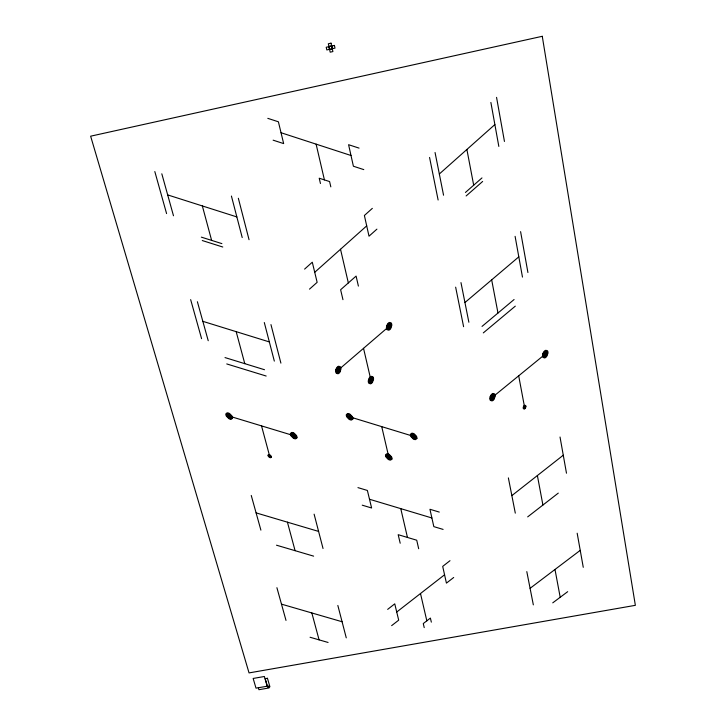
<?xml version="1.0" encoding="UTF-8"?>
<svg xmlns="http://www.w3.org/2000/svg" width="726" height="726" viewBox="0 0 726 726"><rect width="100%" height="100%" fill="white"/><g stroke="black" fill="none" stroke-linecap="round" stroke-linejoin="round"><path stroke-width="1.09" d="M304.602 269.11L312.289 262.213L317.144 282.332L309.494 289.139M372.338 208.362L364.388 215.495L369.008 236.186L376.912 229.144M314.721 272.304L366.703 225.868M439.33 173.995L494.878 124.573M465.439 192.444L481.964 177.924M466.119 195.966L482.636 181.473M338.307 370.015L389.118 326.328M464.939 302.542L518.809 256.841M482.028 326.401L514.081 299.529M483.298 332.898L515.297 306.145M492.509 397.195L545.253 354.125M511.857 495.613L563.267 455.211M387.666 609.377L394.753 603.841L398.692 620.167L391.641 625.64M449.993 560.69L442.697 566.389L446.426 583.123L453.696 577.488M396.723 612.027L444.566 574.783M527.675 516.885L558.285 493.108M530.089 588.323L580.228 550.362M552.749 602.852L567.687 591.672M328.923 46.464L331.619 45.865M329.604 49.495L332.29 48.896M310.066 637.256L328.079 642.456M281.479 604.141L342.073 621.737M276.497 545.199L313.632 556.143M256.106 512.883L318.605 531.423M357.945 487.618L367.383 490.458L371.612 507.991L362.238 505.178M439.284 512.084L429.946 509.28L433.821 526.631L443.105 529.408M369.507 499.252L431.888 517.974M229.189 416.08L293.703 435.645M349.605 416.806L413.684 436.408M225.006 357.582L264.5 369.725M226.748 363.935L266.17 376.032M202.844 321.337L269.346 341.928M201.347 237.139L221.875 243.618M202.273 240.542L222.782 247.021M167.688 194.913L236.848 216.92M267.803 118.347L278.394 121.796L283.657 143.594L273.13 140.172M359.052 148.113L348.589 144.701L353.399 166.236L363.79 169.612M281.035 132.731L351.003 155.5M258.356 687.767L258.919 689.7L269.065 687.939L268.502 686.006L256.006 688.148L253.147 678.456L264.382 676.496L267.204 686.206M154.819 171.563L166.581 213.589M190.657 299.629L201.583 338.67M161.816 173.804L173.487 215.776M197.39 301.726L208.226 340.721M251.25 495.45L260.897 530.134M276.905 587.688L286.008 620.421M202.354 205.948L211.62 240.379M236.177 331.655L244.78 363.662M261.523 425.881L269.655 456.128M287.423 522.175L295.092 550.68M311.844 612.962L319.077 639.86M231.422 196.047L242.212 237.547M264.3 322.535L274.328 361.103M314.113 514.171L323.034 548.502M337.844 605.457L346.266 637.855M238.346 198.262L249.045 239.707M270.961 324.604L280.898 363.127M342.953 299.666L340.621 289.738L356.094 276.089L358.399 286.098M400.198 543.23L398.184 534.681L416.724 540.208L418.684 548.738M320.456 183.515L319.213 178.215L329.595 181.564L330.82 186.863M424.22 627.609L423.267 623.57L430.391 618.08L431.335 622.146M316.109 144.147L324.413 179.885M340.521 249.254L348.344 282.922M363.535 348.326L370.913 380.088M381.722 426.625L388.764 456.935M400.77 508.636L407.458 537.449M420.49 593.523L426.834 620.83M328.914 46.655L329.513 49.332M331.709 46.019L332.308 48.706M429.565 157.442L438.123 200.013M455.647 287.16L463.596 326.691M435.055 152.514L443.559 195.212M460.974 282.605L468.869 322.244M508.372 477.889L515.306 513.146M526.804 571.616L533.338 604.858M466.891 149.465L473.688 185.203M491.674 279.855L497.982 313.024M518.691 375.814L524.571 407.15M537.385 475.548L542.912 505.042M554.991 569.465L560.2 597.271M490.876 102.457L498.826 146.416M515.097 236.34L522.475 277.096M496.557 97.366L504.452 141.452M520.596 231.639L527.92 272.513M560.027 437.016L566.48 473.207M577.179 533.22L583.259 567.315M387.493 456.055C388.855 461.019 391.677 455.002 387.493 456.055M388.129 456.491C388.809 458.977 390.216 455.973 388.129 456.491M412.413 435.518C413.747 440.546 416.633 434.457 412.413 435.518M413.049 435.963C413.72 438.477 415.163 435.428 413.049 435.963M270.644 456.627L269.9 457.026A1.398 1.28 13.3 0 1 269.537 456.863L268.856 456.191A1.398 1.28 13.3 0 1 268.702 455.837A0.953 0.862 13.3 0 1 268.684 455.474L269.419 455.229A1.398 1.28 13.4 0 1 269.782 455.393L270.462 456.073A1.398 1.28 13.3 0 1 270.616 456.418L270.644 456.627M336.002 369.298L335.693 370.868A4.792 4.51 9.3 0 0 335.802 372.166A3.058 2.877 9.5 0 0 336.356 373.273L337.962 373.772A3.058 2.877 9.7 0 0 339.069 373.173A4.792 4.519 9.9 0 0 339.931 372.175L340.93 369.162A4.792 4.519 9.9 0 0 340.812 367.855A3.249 3.067 9.7 0 0 340.24 366.675L338.652 366.24A3.058 2.886 9.5 0 0 337.545 366.848A4.792 4.519 9.3 0 0 336.683 367.846L336.002 369.298M336.465 369.443L336.22 370.696A3.83 3.612 9.3 0 0 336.31 371.73A2.45 2.305 9.5 0 0 336.746 372.62L338.035 373.019A2.45 2.305 9.7 0 0 338.924 372.538A3.839 3.612 9.9 0 0 339.614 371.739L340.403 369.325A3.839 3.612 9.9 0 0 340.312 368.291A2.605 2.45 9.7 0 0 339.85 367.338L338.588 366.993A2.45 2.305 9.5 0 0 337.699 367.483A3.83 3.612 9.3 0 0 337.009 368.282L336.465 369.443M336.918 369.579L336.737 370.523A2.877 2.704 9.4 0 0 336.81 371.304A1.833 1.733 9.5 0 0 337.136 371.975L338.107 372.266A1.833 1.733 9.7 0 0 338.77 371.912A2.877 2.713 9.8 0 0 339.287 371.313L339.877 369.498A2.877 2.713 9.8 0 0 339.813 368.717A1.951 1.842 9.7 0 0 339.469 368.009L338.516 367.755A1.833 1.733 9.5 0 0 337.853 368.109A2.877 2.713 9.4 0 0 337.336 368.708L336.918 369.579M337.381 369.725C337.799 375.142 340.921 365.514 337.381 369.725M337.844 369.87C338.053 372.583 339.614 367.764 337.844 369.87M368.608 379.38L368.291 380.941A4.773 4.492 4.6 0 0 368.391 382.23A3.049 2.868 4.8 0 0 368.926 383.337L370.532 383.836A3.049 2.868 5.1 0 0 371.639 383.237A4.783 4.492 5.3 0 0 372.511 382.248L373.536 379.244A4.783 4.501 5.2 0 0 373.436 377.947A3.24 3.049 5 0 0 372.865 376.776L371.295 376.34A3.049 2.877 4.8 0 0 370.178 376.939A4.783 4.492 4.6 0 0 369.307 377.937L368.608 379.38M369.071 379.526L368.817 380.769A3.821 3.594 4.7 0 0 368.899 381.803A2.441 2.296 4.9 0 0 369.325 382.693L370.605 383.083A2.441 2.296 5.1 0 0 371.494 382.611A3.821 3.594 5.2 0 0 372.193 381.812L373.01 379.417A3.821 3.603 5.2 0 0 372.928 378.382A2.595 2.441 5 0 0 372.474 377.438L371.213 377.093A2.441 2.296 4.8 0 0 370.324 377.574A3.821 3.594 4.7 0 0 369.634 378.364L369.071 379.526M369.534 379.662L369.343 380.605A2.868 2.695 4.7 0 0 369.398 381.377A1.833 1.724 4.9 0 0 369.725 382.039L370.687 382.339A1.833 1.724 5 0 0 371.349 381.976A2.868 2.695 5.1 0 0 371.875 381.386L372.483 379.58A2.868 2.695 5.1 0 0 372.429 378.809A1.942 1.833 5 0 0 372.084 378.101L371.14 377.847A1.833 1.724 4.8 0 0 370.478 378.201A2.868 2.695 4.7 0 0 369.951 378.8L369.534 379.662M369.997 379.807C370.36 385.197 373.554 375.614 369.997 379.807M370.451 379.952C370.641 382.647 372.229 377.856 370.451 379.952M386.786 325.593L386.45 327.208A4.855 4.646 2.2 0 0 386.541 328.542A3.104 2.968 2.5 0 0 387.085 329.677L388.709 330.194A3.104 2.968 2.9 0 0 389.844 329.577A4.855 4.646 3.1 0 0 390.733 328.551L391.786 325.448A4.864 4.655 3.1 0 0 391.695 324.105A3.294 3.158 2.8 0 0 391.132 322.889L389.526 322.453A3.104 2.968 2.4 0 0 388.392 323.07A4.855 4.646 2.2 0 0 387.502 324.095L386.786 325.593M387.248 325.738L386.985 327.027A3.884 3.721 2.3 0 0 387.058 328.098A2.477 2.369 2.6 0 0 387.493 329.014L388.791 329.423A2.477 2.378 2.8 0 0 389.699 328.923A3.884 3.721 3 0 0 390.416 328.107L391.26 325.62A3.884 3.721 3 0 0 391.187 324.549A2.632 2.523 2.7 0 0 390.724 323.578L389.445 323.224A2.487 2.378 2.4 0 0 388.537 323.723A3.884 3.721 2.3 0 0 387.82 324.54L387.248 325.738M387.72 325.883L387.521 326.854A2.913 2.786 2.4 0 0 387.575 327.653A1.86 1.779 2.6 0 0 387.893 328.343L388.873 328.642A1.86 1.779 2.8 0 0 389.553 328.279A2.913 2.786 2.9 0 0 390.089 327.662L390.724 325.793A2.913 2.786 2.9 0 0 390.67 324.994A1.978 1.897 2.7 0 0 390.325 324.268L389.363 324.005A1.86 1.779 2.5 0 0 388.682 324.377A2.913 2.786 2.4 0 0 388.147 324.994L387.72 325.883M388.183 326.028C388.528 331.591 391.831 321.709 388.183 326.028M388.655 326.183C388.827 328.96 390.479 324.014 388.655 326.183M490.241 396.487L489.859 398.029A4.783 4.447 -10 0 0 489.914 399.309A3.049 2.84 -9.8 0 0 490.404 400.407L491.992 400.897A3.049 2.84 -9.6 0 0 493.126 400.307A4.783 4.456 -9.6 0 0 494.034 399.327L495.159 396.351A4.783 4.456 -9.7 0 0 495.114 395.062A3.249 3.022 -9.8 0 0 494.587 393.9L493.027 393.474A3.058 2.84 -10 0 0 491.892 394.064A4.783 4.447 -10.1 0 0 490.985 395.053L490.241 396.487M490.694 396.623L490.386 397.866A3.83 3.557 -9.9 0 0 490.431 398.892A2.441 2.269 -9.8 0 0 490.821 399.763L492.092 400.162A2.441 2.269 -9.7 0 0 492.999 399.681A3.83 3.566 -9.6 0 0 493.725 398.901L494.633 396.514A3.83 3.566 -9.7 0 0 494.587 395.488A2.595 2.414 -9.8 0 0 494.17 394.554L492.927 394.218A2.441 2.278 -10 0 0 492.019 394.69A3.83 3.557 -10 0 0 491.293 395.479L490.694 396.623M491.148 396.768L490.921 397.694A2.868 2.668 -9.9 0 0 490.948 398.465A1.833 1.706 -9.8 0 0 491.248 399.118L492.201 399.418A1.833 1.706 -9.7 0 0 492.881 399.064A2.868 2.668 -9.7 0 0 493.426 398.474L494.097 396.686A2.868 2.677 -9.7 0 0 494.07 395.915A1.951 1.815 -9.8 0 0 493.753 395.216L492.818 394.962A1.833 1.706 -9.9 0 0 492.137 395.316A2.868 2.668 -10 0 0 491.593 395.906L491.148 396.768M491.602 396.904C491.792 402.249 495.295 392.748 491.602 396.904M492.056 397.049C492.155 399.717 493.898 394.971 492.056 397.049M523.437 406.796L523.237 407.567A2.396 2.205 -12.5 0 0 523.255 408.203A1.525 1.407 -12.4 0 0 523.5 408.756L524.29 409.001A1.525 1.407 -12.3 0 0 524.862 408.702A2.396 2.214 -12.3 0 0 525.315 408.212L525.896 406.732A2.396 2.214 -12.3 0 0 525.878 406.097A1.624 1.497 -12.4 0 0 525.624 405.516L524.844 405.299A1.525 1.416 -12.5 0 0 524.272 405.598A2.396 2.214 -12.5 0 0 523.818 406.088L523.437 406.796M523.664 406.869L523.51 407.486A1.915 1.77 -12.4 0 0 523.519 407.994A1.225 1.125 -12.4 0 0 523.718 408.429L524.344 408.629A1.225 1.125 -12.3 0 0 524.798 408.393A1.915 1.77 -12.3 0 0 525.17 408.003L525.633 406.814A1.915 1.77 -12.3 0 0 525.615 406.306A1.298 1.198 -12.4 0 0 525.406 405.843L524.789 405.671A1.225 1.125 -12.5 0 0 524.335 405.907A1.915 1.77 -12.5 0 0 523.972 406.297L523.664 406.869M523.891 406.941L523.773 407.404A1.434 1.325 -12.4 0 0 523.782 407.785A0.917 0.844 -12.4 0 0 523.927 408.112L524.399 408.257A0.917 0.844 -12.3 0 0 524.744 408.085A1.434 1.325 -12.3 0 0 525.016 407.785L525.361 406.905A1.434 1.325 -12.4 0 0 525.352 406.515A0.971 0.898 -12.4 0 0 525.197 406.17L524.735 406.043A0.917 0.844 -12.4 0 0 524.39 406.215A1.434 1.325 -12.5 0 0 524.118 406.515L523.891 406.941M524.118 407.014C524.19 409.664 525.978 404.945 524.118 407.014M524.344 407.077C524.363 408.393 525.288 406.079 524.344 407.077M542.957 353.399L542.549 354.987A4.882 4.547 -17.9 0 0 542.576 356.303A3.113 2.904 -17.7 0 0 543.057 357.437L544.663 357.936A3.113 2.904 -17.6 0 0 545.825 357.328A4.882 4.556 -17.6 0 0 546.76 356.321L547.958 353.253A4.882 4.556 -17.7 0 0 547.93 351.938A3.312 3.095 -17.9 0 0 547.413 350.74L545.843 350.304A3.122 2.913 -18 0 0 544.682 350.912A4.882 4.556 -18 0 0 543.738 351.928L542.957 353.399M543.411 353.544L543.084 354.814A3.902 3.639 -17.9 0 0 543.112 355.867A2.496 2.323 -17.7 0 0 543.502 356.775L544.781 357.174A2.496 2.323 -17.6 0 0 545.707 356.684A3.902 3.648 -17.6 0 0 546.46 355.876L547.413 353.435A3.902 3.648 -17.7 0 0 547.395 352.373A2.65 2.468 -17.9 0 0 546.987 351.42L545.725 351.066A2.496 2.323 -18 0 0 544.79 351.556A3.902 3.639 -18 0 0 544.046 352.364L543.411 353.544M543.874 353.689L543.629 354.642A2.931 2.732 -17.8 0 0 543.647 355.431A1.869 1.742 -17.7 0 0 543.937 356.112L544.899 356.412A1.869 1.742 -17.7 0 0 545.589 356.049A2.931 2.732 -17.7 0 0 546.161 355.441L546.878 353.607A2.931 2.732 -17.7 0 0 546.86 352.809A1.987 1.851 -17.8 0 0 546.551 352.092L545.607 351.829A1.869 1.742 -17.9 0 0 544.908 352.201A2.931 2.732 -17.9 0 0 544.346 352.809L543.874 353.689M544.337 353.834C544.446 359.316 548.139 349.56 544.337 353.834M544.79 353.979C544.845 356.72 546.696 351.847 544.79 353.979M229.843 416.515C227.782 417.096 229.008 413.974 229.843 416.515M230.505 416.942C226.385 418.112 228.835 411.878 230.505 416.942M231.158 417.377L230.451 417.995A1.815 1.661 18.3 0 1 229.697 417.922A2.84 2.614 18.4 0 1 228.953 417.577L227.556 416.198A2.85 2.614 18.4 0 1 227.238 415.49A1.933 1.77 18.5 0 1 227.202 414.737L227.91 414.156A1.815 1.661 18.5 0 1 228.672 414.237A2.84 2.605 18.5 0 1 229.416 414.573L230.814 415.953A2.84 2.605 18.4 0 1 231.131 416.67A1.815 1.661 18.4 0 1 231.158 417.377M231.821 417.813L230.877 418.63A2.423 2.223 18.3 0 1 229.87 418.53A3.793 3.476 18.4 0 1 228.871 418.085L227.011 416.243A3.793 3.485 18.4 0 1 226.594 415.29A2.568 2.36 18.5 0 1 226.539 414.292L227.492 413.521A2.423 2.223 18.6 0 1 228.499 413.62A3.793 3.476 18.5 0 1 229.498 414.074L231.358 415.916A3.793 3.476 18.4 0 1 231.775 416.86A2.423 2.214 18.3 0 1 231.821 417.813M232.483 418.24L231.304 419.274A3.022 2.777 18.3 0 1 230.042 419.147A4.746 4.347 18.3 0 1 228.799 418.584L226.476 416.279A4.746 4.356 18.4 0 1 225.94 415.09A3.213 2.949 18.5 0 1 225.886 413.838L227.066 412.876A3.031 2.777 18.6 0 1 228.327 413.003A4.737 4.338 18.5 0 1 229.57 413.575L231.893 415.871A4.737 4.338 18.4 0 1 232.429 417.06A3.022 2.777 18.3 0 1 232.483 418.24M269.981 456.345L269.373 455.846L269.981 456.345M270.308 456.554C268.275 457.135 269.5 454.077 270.308 456.554M270.952 456.972L270.48 457.38A1.189 1.089 13.3 0 1 269.981 457.326A1.869 1.706 13.3 0 1 269.491 457.108L268.584 456.209A1.869 1.706 13.3 0 1 268.384 455.746A1.27 1.153 13.4 0 1 268.366 455.256L268.838 454.884A1.189 1.089 13.4 0 1 269.337 454.93A1.869 1.706 13.4 0 1 269.827 455.157L270.734 456.055A1.869 1.706 13.3 0 1 270.934 456.518A1.189 1.089 13.3 0 1 270.952 456.972M271.279 457.189L270.689 457.689A1.488 1.361 13.3 0 1 270.063 457.625A2.332 2.133 13.3 0 1 269.455 457.353L268.311 456.227A2.332 2.133 13.3 0 1 268.057 455.647A1.588 1.443 13.4 0 1 268.039 455.039L268.629 454.567A1.488 1.361 13.4 0 1 269.255 454.63A2.332 2.133 13.4 0 1 269.863 454.912L270.998 456.028A2.332 2.133 13.3 0 1 271.252 456.609A1.488 1.361 13.3 0 1 271.279 457.189M294.348 436.072C292.297 436.662 293.558 433.558 294.348 436.072M295.001 436.498C290.899 437.669 293.413 431.48 295.001 436.498M295.645 436.925L294.928 437.542A1.797 1.652 11.9 0 1 294.175 437.46A2.822 2.595 11.9 0 1 293.44 437.134L292.079 435.763A2.822 2.595 12 0 1 291.779 435.055A1.915 1.761 12 0 1 291.752 434.311L292.478 433.749A1.797 1.661 12.1 0 1 293.231 433.821A2.822 2.595 12.1 0 1 293.966 434.157L295.328 435.527A2.822 2.595 12 0 1 295.627 436.226A1.797 1.652 12 0 1 295.645 436.925M296.299 437.361L295.337 438.168A2.396 2.205 11.9 0 1 294.339 438.068A3.757 3.458 11.9 0 1 293.358 437.624L291.534 435.8A3.757 3.458 12 0 1 291.135 434.865A2.55 2.35 12.1 0 1 291.108 433.867L292.061 433.113A2.396 2.205 12.1 0 1 293.068 433.213A3.757 3.458 12.1 0 1 294.048 433.658L295.872 435.482A3.757 3.458 12 0 1 296.272 436.426A2.396 2.205 11.9 0 1 296.299 437.361M296.943 437.787L295.745 438.803A3.004 2.759 11.8 0 1 294.493 438.676A4.701 4.329 11.9 0 1 293.268 438.123L290.999 435.845A4.701 4.329 12 0 1 290.491 434.665A3.185 2.931 12.1 0 1 290.454 433.431L291.652 432.478A3.004 2.759 12.2 0 1 292.914 432.605A4.701 4.32 12.2 0 1 294.139 433.168L296.408 435.446A4.692 4.32 12.1 0 1 296.916 436.616A2.995 2.759 11.9 0 1 296.943 437.787M350.25 417.232C348.181 417.831 349.487 414.691 350.25 417.232M350.894 417.668C346.756 418.857 349.378 412.586 350.894 417.668M351.538 418.103L350.803 418.72A1.806 1.679 6.8 0 1 350.05 418.648A2.831 2.632 6.7 0 1 349.315 418.303L347.963 416.924A2.831 2.641 6.8 0 1 347.672 416.216A1.924 1.788 6.9 0 1 347.663 415.454L348.398 414.882A1.806 1.679 7 0 1 349.161 414.954A2.831 2.632 7 0 1 349.896 415.299L351.248 416.679A2.831 2.632 6.9 0 1 351.538 417.396A1.806 1.679 6.8 0 1 351.538 418.103M352.192 418.539L351.212 419.365A2.414 2.242 6.7 0 1 350.195 419.265A3.784 3.512 6.7 0 1 349.215 418.811L347.418 416.969A3.784 3.512 6.8 0 1 347.028 416.016A2.559 2.387 6.9 0 1 347.019 415.009L347.999 414.237A2.414 2.242 7 0 1 349.006 414.337A3.775 3.512 7 0 1 349.986 414.791L351.792 416.642A3.775 3.512 7 0 1 352.183 417.586A2.414 2.242 6.8 0 1 352.192 418.539M352.836 418.966L351.611 420A3.013 2.804 6.7 0 1 350.349 419.873A4.728 4.392 6.7 0 1 349.124 419.31L346.874 417.005A4.728 4.392 6.8 0 1 346.384 415.816A3.203 2.977 6.9 0 1 346.366 414.555L347.591 413.602A3.013 2.804 7.1 0 1 348.861 413.72A4.719 4.383 7.1 0 1 350.086 414.292L352.337 416.597A4.719 4.383 7 0 1 352.818 417.786A3.013 2.804 6.8 0 1 352.836 418.966M390.661 458.206L389.926 458.805A1.788 1.643 2.3 0 1 389.181 458.732A2.804 2.577 2.2 0 1 388.455 458.405L387.139 457.053A2.804 2.577 2.3 0 1 386.858 456.355A1.897 1.742 2.4 0 1 386.858 455.619L387.593 455.057A1.788 1.643 2.4 0 1 388.346 455.129A2.804 2.577 2.5 0 1 389.063 455.465L390.388 456.817A2.795 2.568 2.4 0 1 390.661 457.507A1.788 1.643 2.3 0 1 390.661 458.206M391.296 458.623L390.316 459.431A2.387 2.187 2.2 0 1 389.317 459.331A3.739 3.43 2.2 0 1 388.356 458.896L386.595 457.09A3.739 3.439 2.2 0 1 386.223 456.164A2.532 2.332 2.4 0 1 386.223 455.184L387.203 454.431A2.387 2.196 2.5 0 1 388.201 454.53A3.73 3.43 2.5 0 1 389.163 454.975L390.924 456.772A3.73 3.43 2.5 0 1 391.296 457.707A2.387 2.187 2.3 0 1 391.296 458.623M391.931 459.05L390.706 460.057A2.977 2.741 2.2 0 1 389.454 459.93A4.674 4.292 2.1 0 1 388.256 459.376L386.06 457.126A4.674 4.292 2.2 0 1 385.588 455.973A3.167 2.913 2.4 0 1 385.588 454.739L386.813 453.804A2.977 2.741 2.5 0 1 388.065 453.931A4.665 4.283 2.6 0 1 389.272 454.485L391.468 456.736A4.665 4.283 2.5 0 1 391.931 457.897A2.977 2.741 2.3 0 1 391.931 459.05M415.59 437.696L414.845 438.304A1.797 1.67 -0.4 0 1 414.092 438.232A2.822 2.614 -0.4 0 1 413.366 437.896L412.05 436.526A2.822 2.614 -0.4 0 1 411.769 435.818A1.915 1.77 -0.3 0 1 411.778 435.074L412.522 434.502A1.797 1.67 -0.2 0 1 413.275 434.584A2.822 2.605 -0.1 0 1 414.001 434.919L415.326 436.29A2.822 2.605 -0.2 0 1 415.599 436.988A1.797 1.661 -0.3 0 1 415.59 437.696M416.225 438.123L415.236 438.94A2.405 2.223 -0.4 0 1 414.228 438.84A3.766 3.485 -0.5 0 1 413.257 438.395L411.506 436.571A3.766 3.485 -0.4 0 1 411.134 435.627A2.55 2.36 -0.3 0 1 411.143 434.629L412.132 433.867A2.405 2.223 -0.1 0 1 413.139 433.976A3.757 3.476 -0.1 0 1 414.11 434.42L415.871 436.244A3.757 3.476 -0.1 0 1 416.234 437.188A2.405 2.223 -0.3 0 1 416.225 438.123M416.86 438.549L415.617 439.575A3.004 2.777 -0.4 0 1 414.365 439.448A4.701 4.347 -0.5 0 1 413.158 438.885L410.961 436.607A4.701 4.356 -0.4 0 1 410.499 435.428A3.185 2.949 -0.3 0 1 410.508 434.184L411.751 433.24A3.004 2.777 -0.1 0 1 413.003 433.358A4.701 4.347 0 0 1 414.219 433.921L416.415 436.208A4.701 4.347 -0.1 0 1 416.869 437.379A3.004 2.777 -0.3 0 1 416.86 438.549M331.029 43.17L328.324 43.778L330.194 52.181L332.889 51.573L331.029 43.17M334.405 45.42L326.219 47.254L326.818 49.94L335.004 48.107L334.405 45.42M542.268 36.3L90.641 136.189L249.045 672.911L635.359 605.33L542.268 36.3M267.449 678.284L265.199 678.674L267.667 687.168L269.909 686.778L267.449 678.284"/></g></svg>
